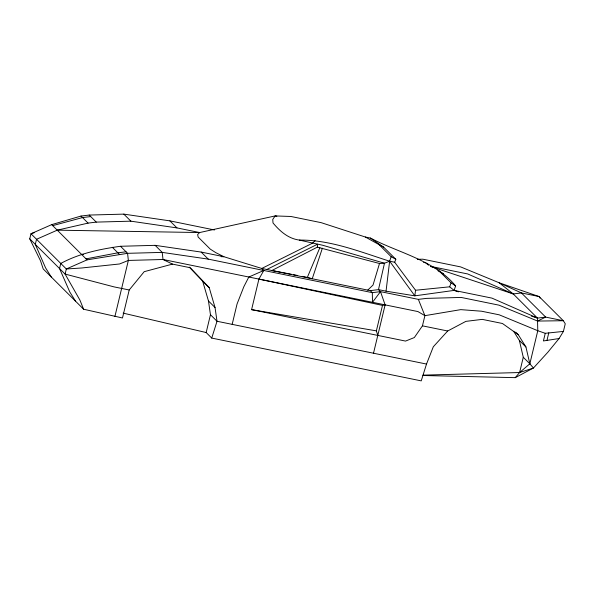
<?xml version="1.0" encoding="UTF-8"?>
<svg xmlns="http://www.w3.org/2000/svg" width="595" height="595" viewBox="0 0 595 595"><rect width="100%" height="100%" fill="white"/><g stroke="black" fill="none" stroke-linecap="round" stroke-linejoin="round"><path stroke-width="0.89" d="M291.505 274.302L271.856 270.517L317.343 247.148L317.551 244.203L266.813 269.483M423.045 375.505L515.248 377.654L533.447 368.022L547.824 352.262L559.062 338.533L563.413 331.415L565.25 323.777L563.339 320.72L545.667 317.105L537.486 318.109L491.976 298.125L454.111 290.397L414.819 295.849L386.051 291.171L389.636 261.198L391.146 256.705L379.022 244.619L365.389 237.033L321.181 222.664L290.896 216.476L275.143 215.925L199.66 232.548L57.254 230.161L36.526 239.279L35.306 244.374L45.562 267.832L51.296 277.017M317.343 247.148L379.498 263.496L384.482 263.221L389.636 261.198L394.678 262.231L415.541 290.256L414.819 295.849L389.636 261.198C360.258 251.908 330.694 239.763 299.382 240.09C288.181 238.588 280.029 231.314 273.016 222.969L272.748 219.458L275.143 215.925L276.868 216.223M423.097 375.133L519.606 372.537L533.447 368.022L529.84 363.805L525.935 346.989L518.282 334.74L502.448 323.494L482.255 319.374L465.885 321.367L447.685 330.999L433.316 346.759L426.511 364.058L421.223 380.874L211.731 338.079L217.019 321.263L215.033 307.511L209.209 287.623L190.162 267.713L172.49 264.106L144.198 271.677L129.212 289.981L122.488 317.975L83.62 309.236L43.219 268.962L40.512 260.796L29.75 238.833L30.97 233.746L51.698 224.627L81.002 216.059L89.183 215.063L123.827 214.126L169.873 220.864L214.475 229.975M114.917 316.428L128.364 260.432L127.568 253.321L120.495 246.278C99.93 249.141 79.172 253.433 60.772 263.451L59.545 268.538L69.801 291.996L75.543 301.182M211.731 338.079L206.175 332.538L210.459 314.718L208.466 300.966L202.642 281.078L189.314 267.14M232.169 324.357L237.055 303.993L243.853 286.693L248.822 277.025L263.786 270.472L261.763 268.457L223.899 256.72L201.184 252.079L155.139 245.341L120.495 246.278M83.62 309.236L79.901 300.066L65.1 274.079L66.328 268.985L87.049 259.866L127.568 253.321L162.212 252.392L208.257 259.123L372.314 292.643L380.495 291.639L418.359 299.374L424.897 315.662L422.45 325.844L414.343 337.543L405.552 341.084L251.588 309.638L258.922 279.085L263.786 270.472M377.788 335.416L376.375 330.857L382.488 305.399L385.121 304.871L380.495 291.639L378.48 289.631L370.291 290.628L261.763 268.457L312.509 243.177L315.134 240.64M373.511 353.237L385.121 304.871M515.248 377.654L519.606 372.537L523.273 357.26L519.368 340.444L513.626 331.259M519.606 372.537L529.84 363.805L537.783 330.716L537.486 318.109L513.247 293.937L499.212 282.796L460.664 266.91L422.8 259.182L417.333 259.323M563.413 331.415L545.251 333.304L543.413 340.942L559.062 338.533M546.946 340.466L548.783 332.828M379.498 263.496L373.028 285.042L367.77 290.107M322.386 248.182L312.241 278.765L308.277 277.672M458.5 291.855L454.111 290.397L455.629 285.897C434.06 260.075 399.029 253.076 370.44 238.067L365.389 237.033M415.541 290.256L449.679 286.82L451.062 282.863L438.939 270.777M394.678 262.231L395.824 259.279L383.701 247.193L370.44 238.067M307.191 277.739L319.865 247.661M380.495 291.639L372.5 302.29L372.314 292.643L370.291 290.628M537.597 321.062L545.667 317.105L521.428 292.941L499.212 282.796L539.092 296.548L563.339 320.72L537.597 321.062L499.049 305.175L461.185 297.441L426.541 298.378L418.359 299.374M34.495 232.593L30.97 233.746L66.328 268.985L81.679 267.988L119.573 263.972L128.364 260.432L163.008 259.494L417.935 311.572L424.897 315.662L460.761 309.638L481.563 311.215L499.235 314.829L537.783 330.716L545.251 333.304M52.71 225.631L82.519 217.569L90.7 216.573M57.254 230.161L88.067 223.11L96.256 222.106L130.9 221.176L176.946 227.907L199.66 232.548L197.637 234.542L198.15 237.048L210.266 249.126L215.821 252.667L223.899 256.72L221.124 256.668M86.037 258.862L117.87 252.816L126.051 251.811M430.75 266.523L513.247 293.937L521.428 292.941L539.092 296.548L540.052 298.08M81.493 254.333L83.345 254.363M423.61 262.536L425.44 262.648L428.608 265.206M251.588 309.638L376.375 330.857M293.29 274.652L297.76 275.507M302.223 276.37L306.685 277.233M430.773 266.411L467.73 273.96L513.247 293.937M386.051 291.171L378.48 289.631L384.482 263.221L322.602 245.237L299.382 240.09M422.45 325.844L447.685 330.999M129.212 289.981L114.069 286.887L65.1 274.079L29.75 238.833M426.511 364.058L217.019 321.263L210.459 314.718M258.922 279.085L382.488 305.399M123.143 313.119L206.175 332.538M531.342 316.064L537.486 318.109M172.49 264.106L163.008 259.494L162.212 252.392L155.139 245.341M379.022 244.619L383.701 247.193M391.146 256.705L395.824 259.279M437.89 270.688L443.506 273.819M451.062 282.863L455.629 285.897M449.679 286.82L454.111 290.397M515.657 332.122L518.282 334.74M519.368 340.444L525.935 346.989M523.273 357.26L529.84 363.805M169.873 220.864L176.946 227.907M201.184 252.079L208.257 259.123M202.642 281.078L209.209 287.623M123.827 214.126L130.9 221.176M208.466 300.966L215.033 307.511M89.183 215.063L96.256 222.106M81.002 216.059L88.067 223.11M112.314 247.275L119.379 254.325M51.698 224.627L87.049 259.866"/></g></svg>
